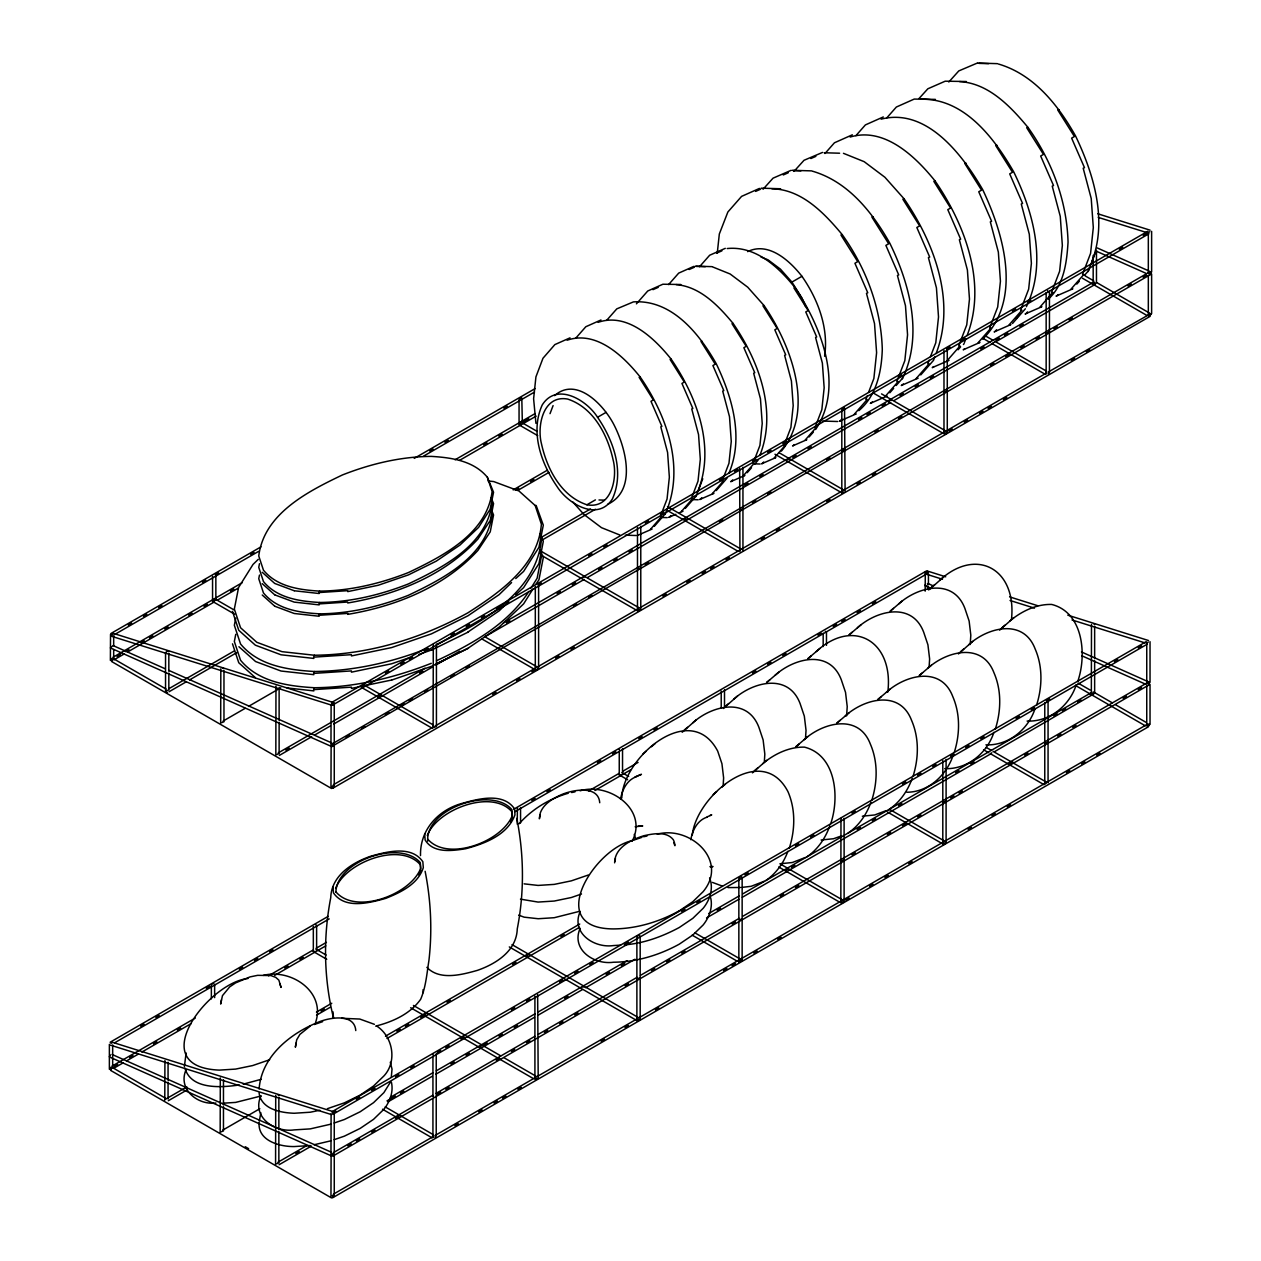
<?xml version="1.0" encoding="UTF-8"?>
<svg xmlns="http://www.w3.org/2000/svg" width="1261" height="1261" viewBox="0 0 1261 1261"><rect width="100%" height="100%" fill="white"/><g stroke="black" fill="none" stroke-linecap="round" stroke-linejoin="round"><path stroke-width="1.5" d="M184.39 1066.491L186.124 1052.935M259.12 1122.353C257.48 1140.858 279.753 1146.722 294.128 1146.564L310.301 1145.54M355.775 1030.568C354.451 1012.551 328.349 1017.674 317.236 1022.608C289.447 1034.099 261.342 1056.907 259.12 1089.031M599.732 802.737C598.392 784.72 572.289 789.843 561.177 794.777C552.917 798.528 543.948 803.62 540.465 812.494C539.472 816.04 538.715 823.228 540.118 815.095M621.799 797.977C622.713 757.766 690.397 699.24 717.698 751.115L721.938 763.725L723.625 777.927L723.152 785.367M764.355 761.581L764.828 754.141L763.126 739.939L758.901 727.329C747.158 696.387 711.535 705.719 692.62 722.947M805.543 737.795L806.031 730.355L804.329 716.153L800.089 703.543C788.346 672.602 752.722 681.933 733.807 699.161M846.62 715.87L847.219 706.57L845.532 692.368L841.292 679.758C829.549 648.816 793.926 658.147 775.011 675.376M887.823 692.084C893.939 641.297 853.256 617.401 816.214 651.59M929.136 666.438L929.625 658.999L927.923 644.797L923.683 632.187C911.939 601.245 876.316 610.576 857.401 627.805M970.213 644.513L970.812 635.213L969.126 621.011L964.886 608.401C953.143 577.459 917.519 586.791 898.604 604.019M1011.527 618.867C1016.602 568.475 975.856 546.975 939.808 580.233M717.288 252.909L719.322 234.01L727.865 212.006L741.578 196.385L759.453 188.425M824.599 356.264C828.824 327.939 817.963 299.314 801.949 276.301C789.764 260.759 768.564 241.324 747.615 251.617M164.923 1060.58L164.781 1100.207M220.312 1077.982L220.171 1132.189L223.465 1130.928L223.465 1106.78M275.718 1095.399L275.576 1164.171L278.854 1162.91L278.854 1131.574M331.107 1113.873L330.965 1154.509L334.26 1153.248L334.26 1113.731M331.107 1155.517L330.965 1196.153L334.26 1194.892L334.26 1155.375L333.14 1154.729M432.933 1055.063L433.075 1053.928M433.075 1095.573L432.933 1096.692L432.933 1056.954M517.404 807.686L517.262 824.174M619.246 749.932L619.387 748.798M840.977 818.436L840.835 902.844L844.113 901.583L844.113 818.31M925.306 572.179L925.164 591.157M925.306 584.678L925.164 585.798L927.103 585.719M1091.49 624.416L1091.348 694.244L1094.643 692.983L1094.643 660.543M110.527 634.299L110.385 660.417L113.679 659.156L113.679 649.541M220.833 668.834L220.675 723.026L223.969 721.765L223.969 670.631M275.97 686.094L275.828 754.866L279.122 753.605L279.122 722.269M331.123 704.426L330.965 745.062L334.26 743.801L334.26 704.284L333.156 703.638M331.123 746.055L330.965 786.706L334.26 785.445L334.26 745.929L333.156 745.283M433.28 644.371L433.138 727.707L436.432 726.446L436.432 644.229M259.325 1120.997L260.822 1112.722M391.682 680.057L431.42 666.36L468.446 648.201M420.512 855.604C419.834 829.927 438.134 809.893 462.204 803.352C478.471 798.78 503.092 792.192 514.52 808.821L514.961 814.795C507.742 835.05 484.76 843.641 465.624 848.748C452.305 850.844 433.264 853.587 425.13 839.968L424.689 833.994M186.124 1069.596C177.533 1088.921 197.142 1105.282 215.93 1103.044M221.463 999.8L220.643 1004.055L222.472 995.638L229.66 986.922L235.571 982.902L250.056 976.897L257.638 975.336L270.926 975.573L275.733 977.37L278.854 980.144L281.077 987.442L279.832 983.753M260.822 1096.061C251.569 1117.167 274.709 1132.709 294.128 1129.903L310.301 1128.879L330.776 1124.181M296.177 1042.926L295.358 1047.182L296.698 1039.805L299.897 1034.398L310.285 1026.028M315.534 1022.639C326.158 991.84 291.023 968.322 263.25 975.383M391.32 1076.815L392.029 1069.155L390.295 1062.235M580.107 911.735C570.855 932.841 593.994 948.382 613.413 945.577L620.68 945.12M580.107 928.38C570.855 949.486 593.994 965.028 613.413 962.238L613.555 962.222C636.6 962.033 659.172 955.207 679.285 944.158L692.841 934.984L703.165 924.959C709.218 917.393 712.969 907.447 710.668 897.769M614.911 861.421L615.447 858.583M235.76 618.079L234.341 625.283L240.552 643.993C258.537 665.776 287.839 669.906 314.383 671.498C353.269 671.041 391.556 662.561 427.652 648.327M235.76 634.33L234.341 641.518L240.552 660.228C258.537 682.012 287.839 686.157 314.383 687.734C354.577 687.403 393.968 677.992 431.262 663.318M259.467 563.714L258.757 567.355L263.47 581.573C277.136 598.124 299.409 601.276 319.585 602.474C350.132 602.222 380.065 595.066 408.406 583.922C442.958 567.418 486.856 545.209 492.105 502.871L490.923 499.324M259.467 575.079L258.757 578.72L263.47 592.938C277.136 609.504 299.409 612.641 319.585 613.839C350.132 613.587 380.065 606.446 408.406 595.287C442.958 578.783 486.856 556.574 492.105 514.252L490.923 510.689M333.014 886.924L333.471 892.898C344.899 909.528 369.52 902.939 385.787 898.352C400.683 892.394 418.053 884.182 423.302 867.71L422.845 861.736C411.417 845.106 386.796 851.695 370.529 856.282C351.866 862.792 331.407 875.733 330.729 897.737C323.084 937.333 323.793 978.646 333.471 1017.816L333.014 1011.842M375.636 1026.123C392.707 1021.82 410.203 1014.002 420.67 999.264C425.919 986.985 426.864 973.382 428.945 960.315C432.35 930.697 430.963 900.512 425.115 871.288M620.538 799.127C622.177 789.812 627.127 779.629 636.773 776.603M690.807 839.7C692.447 830.384 697.396 820.202 707.043 817.175M692.289 835.145C696.04 796.321 761.439 740.727 787.983 791.687C795.659 809.436 795.171 829.643 789.402 847.849L789.354 848.007M830.589 824.063C839.7 797.914 836.374 755.213 804.502 747.142C789.307 746.717 774.427 753.952 762.889 763.52M871.792 800.278C877.561 782.072 878.05 761.865 870.374 744.116C858.631 713.174 822.992 722.506 804.092 739.734M912.996 776.492C918.765 758.287 919.253 738.079 911.561 720.33C899.818 689.389 864.195 698.72 845.28 715.949M954.183 752.707C959.968 734.501 960.441 714.293 952.764 696.545C941.021 665.603 905.398 674.934 886.483 692.163M995.386 728.921L995.339 729.079C1001.139 710.826 1001.675 690.555 993.967 672.759C982.224 641.817 946.585 651.149 927.686 668.377M1036.542 705.293L1036.589 705.135C1042.358 686.93 1042.847 666.722 1035.155 648.974C1023.412 618.032 987.789 627.363 968.874 644.592M1077.745 681.507L1077.777 681.35C1086.872 655.2 1083.546 612.499 1051.69 604.445C1036.495 604.003 1021.615 611.238 1010.077 620.806M550.017 413.671L553.09 405.601M665.004 514.425C685.763 468.966 667.085 415.894 640.257 377.102C623.391 355.996 596.311 330.098 567.119 340.218M698.09 490.765C715.523 446.552 696.718 396.458 671.215 359.227C654.349 338.121 627.269 312.224 598.077 322.343M695.962 496.55L702.771 478.77M729.047 472.907C744.037 437.378 732.121 396.868 716.232 363.72C699.193 333.519 671.766 299.361 633.4 301.899L616.787 308.866L606.683 320.326M755.181 457.822L759.926 445.417L762.227 423.538L760.462 398.854L753.668 373.224L754.756 372.72L743.864 347.689L746.228 346.318L732.01 323.699L733.13 323.478C758.633 360.709 777.438 410.802 760.005 455.032M867.205 395.907L865.866 399.39L867.127 399.564L854.312 414.223L856.14 413.923L839.369 421.253A6.4 4.965 89.7 0 0 840.945 420.181L841.765 419.125M868.545 392.423L873.873 378.505L876.6 352.702L874.519 323.604L866.48 293.372L867.773 292.773L854.926 263.265L857.716 261.642L840.945 234.972L842.285 234.704C866.102 268.199 881.155 308.125 882.29 349.407C881.549 371.743 876.631 395.497 858.851 410.66M902.419 378.773C923.288 335.268 909.969 284.419 889.809 243.215C872.344 212.211 848.022 181.552 812.494 171.197M929.121 360.157L927.797 363.641L929.042 363.814L916.243 378.473L918.055 378.19L901.284 385.503A6.4 4.965 89.7 0 0 902.86 384.447L903.302 383.943M930.46 356.69L935.788 342.756L938.515 316.952L936.434 287.855L928.411 257.622L929.688 257.039L916.842 227.516L919.632 225.892L902.86 199.222L904.2 198.954C934.133 242.679 956.232 301.379 936.151 353.395M934.827 356.879L933.487 360.362L920.766 374.911M964.444 342.488L965.784 339.004M967.108 335.521C987.19 283.504 965.091 224.805 935.158 181.08C915.36 156.396 884.402 126.699 850.135 137.039M1026.359 306.738C1047.182 263.423 1033.642 212.746 1013.639 171.717C994.094 137.906 964.066 98.074 920.893 99.241M1089.614 267.505L1088.275 270.989L1084.46 275.355M1091.616 262.288C1107.867 220.896 1093.902 174.349 1075.554 135.967C1058.089 104.978 1033.768 74.304 998.255 63.964M1088.164 271.541L1096.187 250.561M335.599 888.453C345.467 862.414 400.226 841.355 420.291 864.715L420.717 870.342L418.857 875.039M427.258 835.523C437.126 809.499 491.9 788.44 511.95 811.785L512.376 817.427L510.532 822.109M787.873 851.301C783.664 862.981 776.098 873.463 765.837 880.556M829.817 825.86C825.435 838.108 817.869 849.362 807.024 856.771M871.02 802.075C866.638 814.322 859.072 825.577 848.227 832.985M912.207 778.289C907.825 790.537 900.275 801.791 889.431 809.199M953.411 754.504C946.964 774.743 928.853 792.16 906.848 792.239M993.873 732.373C987.142 753.306 967.124 769.573 944.725 768.643M1035.06 708.587C1028.345 729.52 1008.327 745.787 985.929 744.857M1076.263 684.802C1069.533 705.734 1049.515 722.001 1027.116 721.071M110.337 1054.953L109.376 1056.781L110.511 1057.427L331.895 1156.116L333.55 1154.666M319.585 591.11L318.97 592.56L347.705 590.668L347.752 591.614L378.332 585.23L408.532 574.858L436.259 561.145L459.966 545.067L478.597 527.382L490.119 509.318L493.555 492.247L487.376 477.288C473.71 460.738 451.438 457.585 431.278 456.387C400.714 456.64 370.781 463.796 342.456 474.94C307.905 491.443 264.006 513.653 258.757 555.991L263.47 570.208C277.136 586.759 299.409 589.912 319.585 591.11C350.132 590.857 380.065 583.701 408.406 572.557C442.958 556.054 486.856 533.844 492.105 491.506L487.376 477.288M319.585 602.474L318.97 603.924L347.705 602.033L347.752 602.979C395.922 594.924 444.282 575.583 477.903 539.046L490.245 520.446L493.555 503.612L491.096 497.606M319.585 613.839L318.97 615.289L347.705 613.413L347.752 614.359C395.922 606.289 444.282 586.948 477.903 550.426L490.245 531.827L493.555 514.977L491.096 508.971M488.023 480.945L493.729 481.576L518.917 490.955L535.168 505.503L541.379 524.198C538.1 565.842 500.113 592.197 467.894 612.83C420.922 638.665 368.212 654.711 314.383 655.247L313.579 657.154L351.393 654.68L351.456 655.925L391.682 647.571L431.42 633.873L467.894 615.825L499.088 594.672L511.588 582.566M314.383 671.498L313.579 673.406L351.393 670.915L351.456 672.16L391.682 663.759L407.918 658.195M314.383 687.734L313.579 689.641L351.393 687.15L351.456 688.411L359.117 686.804M333.629 1196.752L331.548 1197.95L110.621 1070.4L110.621 1068.934L112.308 1067.5L165.349 1098.11M526.089 956.626L528.816 954.309M433.217 1136.098L432.176 1137.895L382.509 1109.223M741.878 959.968L739.151 962.285M1149.764 724.476L1147.037 726.793M213.598 599.637L212.557 601.418L234.656 614.186M333.645 787.29L331.548 788.503L111.614 661.521L111.614 660.055L113.317 658.62L166.121 689.089M888.847 402.007L889.888 400.21L891.574 400.415M1046.441 372.625L1045.401 374.407L991.95 343.559L994.693 341.983M1151.356 314.115L1148.613 316.432M964.129 343.559L963.451 344.521M390.248 1082.427L383.896 1092.625L373.555 1102.666L360.173 1111.761L344.332 1119.532L334.165 1123.015M632.124 841.26C648.658 809.751 609.284 782.025 580.044 790.805M528.895 591.425C507.6 624.479 471.299 644.497 436.495 660.748M530.944 588.146L537.123 578.279L541.379 556.684L540.244 553.28M532.946 588.997L523.614 603.877L499.088 627.143L467.894 648.312L436.495 663.743M536.051 584.032L538.936 579.808L543.302 557.646L540.134 549.954M670.773 515.607L670.095 516.506A5.438 4.209 89.7 0 1 668.74 517.42L675.864 514.315M701.731 497.732L701.053 498.631A5.438 4.209 89.7 0 1 699.697 499.545L713.931 493.335L712.386 493.587L723.247 481.15L722.19 481.008L728.968 463.291L731.27 441.413L729.504 416.729L722.711 391.099L723.798 390.595L712.906 365.564L715.255 364.193L701.053 341.573L702.172 341.353M732.688 479.858L732.01 480.772M763.646 461.999L762.968 462.897A5.438 4.209 89.7 0 1 761.612 463.796L775.846 457.585L774.301 457.838L785.162 445.401L784.106 445.259L790.883 427.542L793.201 405.664L791.419 380.995L784.626 355.35L785.713 354.845L774.821 329.815L777.186 328.443L762.968 305.824L764.087 305.603C790.694 344.411 815.788 410.077 781.379 451.107M996.553 329.767L995.749 330.823A6.4 4.965 89.7 0 1 994.157 331.895L1010.928 324.566L1009.115 324.849L1021.914 310.19L1020.669 310.033L1028.661 289.132L1031.388 263.328L1029.307 234.231L1021.284 203.998L1022.561 203.415L1009.714 173.892L1012.504 172.268L995.749 145.598L997.073 145.33M1027.51 311.893L1026.706 312.949A6.4 4.965 89.7 0 1 1025.114 314.021L1041.885 306.691L1040.073 306.99L1052.872 292.331L1051.627 292.158L1059.618 271.257L1062.345 245.454L1060.265 216.356L1052.241 186.124L1053.518 185.54L1040.672 156.017L1043.462 154.394L1026.706 127.724L1028.03 127.471C1051.847 160.951 1066.901 200.877 1068.051 242.175C1066.743 262.241 1064.158 284.734 1048.411 299.062M1093.807 693.913L994.377 751.761M794.288 444.597L793.926 445.023A5.438 4.209 89.7 0 1 792.57 445.921L806.804 439.711L805.259 439.963L816.119 427.526L815.063 427.384L821.841 409.667L824.158 387.789L822.377 363.121L815.583 337.475L816.671 336.971L805.779 311.94L808.143 310.569L793.926 287.949L795.045 287.729C821.463 326.835 844.571 386.307 815.583 429.528M872.344 401.818L871.903 402.306A6.4 4.965 89.7 0 1 870.326 403.378L887.098 396.064L885.269 396.348L898.084 381.689L896.839 381.516L904.831 360.63L907.557 334.827L905.477 305.729L897.438 275.497L898.73 274.914L885.884 245.391L888.674 243.767L871.903 217.097L873.242 216.829M1058.089 294.57L1057.664 295.074A6.4 4.965 89.7 0 1 1056.072 296.146L1072.843 288.816L1071.03 289.116L1083.83 274.457L1082.584 274.283L1090.576 253.382L1093.303 227.579L1091.222 198.497L1083.199 168.249L1084.476 167.666L1071.629 138.143L1074.419 136.519L1057.664 109.849L1058.988 109.597M575.725 338.2L585.829 326.725L600.977 319.979M554.604 395.607C576.876 375.873 604.665 405.884 614.438 425.714C625.929 448.664 636.9 490.45 607.739 504.305M636.427 303.838L647.744 290.992L662.892 284.229L680.845 284.513M668.598 284.576L678.702 273.117L693.849 266.37M763.063 189.245L773.056 178.164L790.994 170.377M699.556 266.701L709.659 255.242L725.296 248.338M794.02 171.37L804.014 160.289L822.535 152.423M824.978 153.511L834.451 142.777L852.326 134.817M855.935 135.636L865.409 124.902L883.283 116.942M886.893 117.762L896.366 107.027L914.241 99.067L935.41 99.398M919.127 98.405L927.844 88.79L945.198 81.193L966.367 81.524M948.808 82.012L958.801 70.915L977.322 63.05M654.317 526.31L665.099 513.968M685.275 508.435L696.056 496.093M716.232 490.561L727.014 478.218M747.19 472.686L751.509 467.752M754.74 464.048L757.971 460.344M809.105 436.936L813.424 432.003M889.809 392.786L893.623 388.42M896.177 385.503L902.529 378.221M958.092 349.77L960.63 346.854M982.682 339.177C1022.766 299.535 1003.772 234.105 982.682 189.591C962.584 154.993 926.756 107.343 881.092 119.164M1016.193 318.387L1020.007 314.021M1012.504 323.494L1025.366 308.772M1076.831 284.088L1079.369 281.187M682.169 732.278L696.324 719.779M723.373 708.493L737.527 695.993M752.439 772.851L766.609 760.351M929.357 589.581L943.512 577.081M958.439 653.939L972.594 641.439M999.626 630.153L1013.781 617.654M519.138 823.748C532.174 809.105 549.433 798.623 568.254 793.248M258.269 559.348L253.02 564.439L238.597 587.453L234.341 609.047L240.552 627.742L256.803 642.29L281.991 651.669L314.383 655.247M515.765 578.531L523.614 571.406L538.936 547.321L543.302 525.159L536.161 505.503L535.168 505.503M508.813 601.497L499.088 610.907L467.894 632.06M515.765 594.766L523.614 587.642L538.936 563.572L543.302 541.41L540.134 533.718M1149.386 274.819L1151.041 273.369L1150.93 271.84M333.566 745.219L331.911 746.67L110.385 647.918L113.064 645.569L165.033 668.708M434.887 1137.201L436.227 1136.019L436.227 1053.802M640.178 977.701L636.884 978.946M536.855 1079.384L538.195 1078.218L537.643 994.598M742.146 918.828L738.851 920.073L738.851 878.444L741.027 876.537M844.113 859.955L840.835 861.2M946.097 801.082L942.802 802.327M1048.064 742.209L1044.77 743.454M640.777 567.907L637.483 569.168M537.249 669.701L538.605 668.535L538.605 585.246M742.95 508.908L739.655 510.169M947.279 390.942L943.985 392.203M1049.451 331.958L1046.157 333.219M1048.096 373.713L1049.451 372.531L1049.451 291.37M1148.251 684.77L1149.338 682.201L1081.465 651.953M778.731 672.223L766.53 682.611L769.904 679.742M819.918 648.438L807.734 658.825L811.107 655.956M861.121 624.652L848.937 635.04L852.294 632.171M902.309 600.866L890.124 611.254L893.497 608.385M807.797 736.566L795.612 746.969L798.985 744.1M849 712.796L836.815 723.183L840.173 720.315M890.203 689.01L878.003 699.398L881.376 696.529M931.39 665.225L919.206 675.612L922.563 672.744M642.937 753.968L646.31 751.099M651.417 746.733L655.137 743.564M684.14 730.182L687.513 727.313M725.343 706.396L728.7 703.528M931.327 587.468L934.685 584.6M713.222 794.54L716.579 791.672M721.702 787.305L725.406 784.137M754.409 770.755L757.782 767.886M960.409 651.827L963.767 648.958M1001.597 628.041L1004.97 625.172M521.045 422.136L519.359 425.036L537.738 435.644M684.786 519.075L686.488 517.64M536.351 670.379L538.053 668.945M640.21 609.961L638.523 611.38L542.23 555.802M945.041 434.43L946.727 432.996M639.611 1019.755L637.924 1021.174L509.302 946.932M841.875 903.428L843.562 902.009M945.529 843.136L943.843 844.555L887.397 811.989M679.443 910.757L692.841 901.678L703.165 891.637C729.016 860.396 689.909 825.356 657.233 834.183M260.98 546.864L111.141 633.369L111.898 635.607M414.238 458.373L535.137 388.577M128.291 625.093L131.664 623.139M143.455 616.33L146.828 614.391M158.634 607.581L161.991 605.627M202.438 582.283L205.811 580.328M215.3 574.858L218.673 572.92M250.687 554.43L254.06 552.476M429.749 451.044L433.122 449.105M444.912 442.296L448.285 440.341M503.896 408.233L507.269 406.294M113.9 634.929L258.631 551.356M423.806 455.993L534.491 392.092M112.844 657.375L242.254 582.661M455.111 459.776L535.137 413.561M117.021 656.587L120.425 654.617M125.548 651.653L128.969 649.683M140.901 642.795L144.321 640.824M149.428 637.861L152.849 635.891M164.781 629.003L168.202 627.032M188.677 615.21L192.082 613.24M204.03 606.352L207.434 604.382M230.464 591.094L233.837 589.139M483.672 444.897L487.045 442.942M498.836 436.133L502.209 434.194M528.816 418.841L522.086 422.719L537.139 431.404M113.9 659.913L124.114 654.018M127.519 652.047L214.37 601.907M217.775 599.937L238.203 588.146M459.571 460.344L536.193 416.098M760.998 257.008L768.059 259.845L780.417 269.129L791.924 282.086L801.949 276.301M597.556 417.281C613.476 440.341 624.715 471.898 612.389 498.93C597.872 521.928 567.986 503.88 557.078 486.573C541.158 463.512 529.919 431.956 542.246 404.923C556.763 381.91 586.649 399.973 597.556 417.281L606.052 412.363M168.832 688.727L234.373 650.881M513.18 489.914L547.242 470.258M515.339 490.293L518.728 488.338M530.55 481.513L533.939 479.558M169.037 691.753L186.076 681.917M189.481 679.947L237.194 652.394M518.334 490.088L548.992 472.386M586.917 504.778C611.396 509.349 617.874 478.029 613.114 459.918C607.613 434.887 593.521 407.65 567.718 399.075C543.239 394.504 536.76 425.824 541.505 443.935C547.022 468.966 561.113 496.204 586.917 504.778L595.413 499.876M223.118 721.056L245.154 708.335M248.543 706.381L280.746 687.781M541.079 537.485L590.463 508.971M542.608 539.74L595.397 509.271M1147.857 231.236L331.722 702.424L331.722 703.906L332.778 704.962L1148.913 233.774M361.481 686.867L364.902 684.896M385.377 673.075L388.782 671.104M400.73 664.2L404.135 662.23M409.258 659.282L412.662 657.312M424.61 650.424L428.015 648.453M451.044 635.15L454.417 633.211M466.207 626.402L469.581 624.447M481.387 617.638L484.744 615.699M496.55 608.89L499.923 606.935M538.053 584.931L541.41 582.976M588.603 555.738L591.976 553.784M603.767 546.975L607.14 545.036M645.269 523.016L648.643 521.077M660.433 514.267L663.806 512.313M719.432 480.205L722.789 478.266M734.596 471.456L737.969 469.502M752.502 461.116L755.875 459.162M767.665 452.352L771.038 450.413M782.829 443.604L786.202 441.649M898.478 376.834L901.851 374.88M946.727 348.982L950.085 347.027M961.875 340.234L965.232 338.295M1012.347 311.089L1015.704 309.15M1027.479 302.356L1030.852 300.417M1119.327 249.331L1122.731 247.361M1143.207 235.539L1146.627 233.569M1149.843 231.709L1148.33 232.576L1148.33 273.164L1151.624 271.903L1151.624 231.33M278.271 752.896L424.973 668.204M503.438 622.902L1093.933 281.975L1095.636 283.693M285.869 750.122L289.273 748.151M379.514 696.072L378.001 696.939L380.727 694.622M419.487 672.98L422.861 671.025M506.496 622.745L509.87 620.806M557.047 593.553L560.42 591.614M572.226 584.805L575.599 582.85M598.597 569.578L601.97 567.623M613.808 560.798L617.181 558.844M629.018 552.019L632.391 550.064M744.668 485.249L748.025 483.31M759.784 476.516L763.141 474.577M792.775 457.459L796.148 455.52M807.954 448.711L811.312 446.757M858.505 419.519L861.878 417.564M866.938 414.648L870.311 412.71M882.101 405.9L885.474 403.946M899.991 395.56L903.365 393.621M915.139 386.828L918.497 384.873M930.271 378.079L933.644 376.141M980.743 348.934L984.116 346.996M995.938 340.171L999.342 338.2M1004.465 335.253L1007.886 333.282M1019.818 326.378L1023.238 324.408M279.327 755.418L311.688 736.739M315.092 734.785L330.414 725.926M333.818 723.972L432.586 666.943M435.991 664.973L459.839 651.212M485.375 636.474L584.142 579.445M587.547 577.475L890.644 402.48M894.049 400.525L992.817 343.496M996.222 341.526L1094.989 284.513M332.195 743.895L1149.543 271.998L1150.599 273.054L1150.599 274.52L332.195 746.26M346.129 737.37L349.549 735.399M361.481 728.495L364.902 726.541M385.377 714.719L388.782 712.749M400.73 705.845L404.135 703.874M409.258 700.927L412.662 698.957M424.61 692.053L428.015 690.082M451.044 676.794L454.417 674.856M466.207 668.046L469.581 666.092M573.44 606.131L576.813 604.192M588.603 597.383L591.976 595.428M645.269 564.66L648.643 562.721M719.432 521.849L722.789 519.91M752.502 502.761L755.875 500.806M767.665 493.997L771.038 492.058M826.649 459.95L830.022 457.995M843.325 450.319L841.812 451.186L843.767 451.107L844.555 449.61M874.898 432.097L878.255 430.143M898.478 418.463L901.851 416.524M990.547 365.327L993.92 363.373M1005.711 356.564L1009.084 354.625M1020.874 347.8L1024.247 345.861M1036.053 339.051L1039.411 337.097M1053.944 328.711L1057.301 326.772M1069.092 319.979L1072.449 318.04M1127.965 285.979L1131.338 284.04M1143.112 277.231L1146.47 275.292M333.408 784.736L433.421 726.998M435.108 726.021L1046.425 373.083M1048.127 372.09L1150.127 313.973L1150.127 316.353L332.778 788.251L331.722 787.179M333.645 785.824L332.778 787.794M492.657 694.417L496.077 692.447M516.537 680.625L519.958 678.654M531.89 671.766L535.31 669.796L535.31 586.507M555.597 658.084L559.001 656.114M570.949 649.21L574.354 647.24M662.876 596.138L666.297 594.167M686.756 582.346L690.177 580.375M702.109 573.487L705.529 571.517M710.652 568.553L714.057 566.583M726.005 559.695L729.41 557.725M739.939 551.64L739.655 468.525M761.155 539.393L764.529 537.454M776.287 530.66L779.645 528.722M826.696 501.563L830.053 499.624M774.979 454.244L841.812 492.83L843.325 491.948M856.976 484.066L860.396 482.112M872.328 475.208L875.749 473.238M948.902 430.994L952.307 429.039M964.239 422.151L967.644 420.181M979.561 413.309L982.965 411.338M988.072 408.391L991.477 406.42M1003.393 399.548L1006.798 397.578M1071.219 360.378L1074.593 358.439M1086.367 351.646L1089.725 349.691M110.117 1042.248L328.112 916.384M513.747 809.215L925.905 571.265L927.623 572.983M110.889 1043.43L112.119 1042.721M140.712 1026.202L144.069 1024.263M155.844 1017.469L159.201 1015.531M206.3 988.34L209.673 986.401M239.322 969.283L242.679 967.329M254.454 960.535L257.811 958.596M269.586 951.803L272.959 949.848M531.779 800.42L535.137 798.481M546.911 791.687L550.285 789.749M597.383 762.558L600.74 760.619M612.515 753.81L615.872 751.871M638.791 738.647L642.164 736.692M653.939 729.898L657.296 727.96M752.486 672.996L755.859 671.057M767.602 664.279L770.96 662.34M782.718 655.547L786.076 653.608M817.979 635.181L821.337 633.243M833.206 626.402L836.61 624.431M841.717 621.484L845.138 619.514M857.054 612.625L860.459 610.671M872.376 603.783L875.78 601.812M114.593 1042.815L329.184 918.922M514.819 811.753L926.961 573.802M111.819 1066.254L195.282 1018.068M268.514 975.793L312.791 950.227M316.196 948.256L326.41 942.361M588.682 790.931L619.34 773.229M622.745 771.259L638.082 762.416M114.294 1066.443L117.699 1064.473M129.615 1057.601L133.02 1055.63M153.464 1043.824L156.868 1041.87M177.297 1030.064L180.701 1028.109M284.734 968.038L288.091 966.099M299.866 959.306L303.239 957.367M114.593 1067.799L123.105 1062.881M126.51 1060.911L138.426 1054.038M141.831 1052.068L191.231 1023.554M274.677 975.368L325.779 945.876M594.861 790.521L630.626 769.872M165.522 1099.214L186.849 1086.903M316.432 1012.079L331.769 1003.236M321.051 1011.038L324.455 1009.084M168.28 1100.758L187.022 1089.945M316.543 1015.168L330.177 1007.303M222.614 1130.219L259.829 1108.734M385.456 1036.195L579.745 924.029M396.868 1031.23L400.273 1029.26M405.38 1026.312L408.8 1024.342M420.717 1017.469L426.849 1013.182M447.04 1002.274L450.398 1000.32M512.628 964.397L516.001 962.458M560.877 936.545L564.25 934.59M386.985 1038.465L579.493 927.324M331.706 1111.887L1146.265 641.597M332.478 1113.053L335.883 1111.099M356.311 1099.293L359.716 1097.322M371.632 1090.45L375.037 1088.479M395.481 1076.689L398.886 1074.719M410.802 1067.831L414.207 1065.876M437.346 1052.509L440.72 1050.571M445.764 1047.655L449.121 1045.716M460.895 1038.906L464.269 1036.968M511.367 1009.777L514.724 1007.838M526.499 1001.045L529.872 999.09M559.506 981.988L562.879 980.033M574.653 973.24L578.011 971.301M589.785 964.507L593.143 962.553M625.109 944.111L628.467 942.172M681.665 911.451L685.038 909.512M696.813 902.718L700.17 900.78M744.952 874.913L748.325 872.975M795.407 845.784L798.78 843.845M810.555 837.036L813.912 835.097M851.979 813.124L855.336 811.186M902.435 783.995L905.792 782.056M917.567 775.263L920.94 773.308M932.714 766.515L936.072 764.576M950.573 756.206L953.931 754.267M965.69 747.474L969.047 745.535M980.79 738.757L984.147 736.818M1016.067 718.392L1019.424 716.453M1031.167 709.675L1034.524 707.736M1046.283 700.943L1049.688 698.972M1114.393 661.615L1117.798 659.661M1138.226 647.855L1141.631 645.9M1148.251 642.07L1146.753 642.937L1146.753 683.525L1150.032 682.264L1150.032 641.691M332.762 1114.409L1147.321 644.135M278.019 1162.201L306.959 1145.492M390.374 1097.322L432.933 1072.748M436.338 1070.794L535.09 1013.781M538.494 1011.811L627.016 960.709M708.729 913.516L739.372 895.83M742.776 893.86L1092.089 692.194M295.815 1153.547L299.22 1151.577M387.001 1100.9L395.418 1096.045M400.462 1093.129L403.819 1091.191M450.918 1063.985L454.291 1062.046M466.066 1055.252L469.423 1053.313M483.925 1044.928L487.298 1042.989M499.072 1036.195L502.43 1034.256M514.204 1027.447L517.577 1025.508M564.66 998.318L568.033 996.379M606.147 974.375L609.52 972.42M621.326 965.611L624.699 963.656M717.194 910.269L720.598 908.298M791.53 867.347L794.887 865.409M857.133 829.47L860.491 827.531M872.265 820.738L875.623 818.783M898.526 805.558L901.899 803.62M955.617 772.599L958.99 770.66M970.734 763.882L974.091 761.943M1053.897 715.87L1057.301 713.899M1062.408 710.952L1065.813 708.997M1077.729 702.109L1081.134 700.139M991.84 752.785L990.326 753.668L1043.998 784.657L1046.74 782.34L993.053 751.351M279.075 1164.738L311.435 1146.044M388.073 1101.799L432.35 1076.232M435.754 1074.277L534.538 1017.249M537.943 1015.278L582.219 989.712M585.64 987.741L635.024 959.227M706.554 917.929L738.914 899.251M742.319 897.28L990.973 753.731M333.881 1152.365L432.665 1095.336M436.07 1093.366L534.853 1036.337M538.258 1034.367L637.041 977.338M640.446 975.368L739.214 918.339M742.634 916.369L1147.967 682.359M347.8 1145.855L351.204 1143.885M356.311 1140.937L359.716 1138.967M371.632 1132.094L375.037 1130.124M395.481 1118.318L398.886 1116.363M437.346 1094.154L440.72 1092.199M445.764 1089.299L449.121 1087.345M496.219 1060.154L499.592 1058.215M511.367 1051.422L514.724 1049.483M526.499 1042.674L529.872 1040.735M544.374 1032.365L547.731 1030.426M559.506 1023.617L562.879 1021.678M574.653 1014.884L578.011 1012.946M625.109 985.755L628.467 983.801M651.385 970.576L654.758 968.637M666.533 961.844L669.89 959.889M681.665 953.095L685.038 951.157M732.121 923.966L735.494 922.027M780.275 896.161L783.633 894.222M795.407 887.429L798.78 885.49M851.979 854.769L855.336 852.83M887.287 834.372L890.66 832.433M902.435 825.64L905.792 823.701M917.567 816.892L920.94 814.953M950.573 797.835L953.947 795.896M958.99 792.98L962.348 791.041M1009.446 763.851L1012.819 761.912M1024.594 755.118L1027.951 753.164M1057.585 736.061L1060.942 734.123M1072.701 727.345L1076.059 725.406M1123.062 698.247L1126.42 696.308M1138.179 689.531L1141.536 687.592M333.393 1194.183L433.217 1136.555M434.903 1135.578L1147.494 724.177M333.629 1195.27L332.762 1197.241M454.874 1125.663L458.295 1123.709M478.723 1111.903L482.128 1109.948M494.044 1103.06L497.449 1101.089M502.556 1098.142L505.96 1096.172M517.877 1089.299L521.282 1087.329M536.429 1078.596L534.916 1079.463L534.916 996.19M601.119 1041.239L604.523 1039.269M624.967 1027.479L628.372 1025.508M655.421 1009.888L658.825 1007.917M723.53 970.56L726.935 968.606M732.042 965.658L735.447 963.688M753.826 953.08L757.23 951.109M777.706 939.287L781.111 937.317M845.737 900.007L849.157 898.037M869.586 886.247L872.99 884.276M884.907 877.404L888.311 875.433M908.74 863.627L912.144 861.673M968.101 829.36L971.506 827.405M991.903 815.631L995.292 813.66M1007.192 806.788L1010.597 804.833M1066.428 772.599L1069.785 770.66M1081.544 763.867L1084.901 761.928M1096.66 755.15L1100.018 753.211M332.762 1197.698L1148.55 726.714L1148.55 724.334M436.495 644.513C480.047 623.438 535.389 593.947 541.379 540.449L540.244 537.044M431.546 650.093L468.446 631.966M631.903 840.756C594.593 848.716 543.649 928.679 613.413 928.916L613.555 928.916C636.6 928.726 659.172 921.901 679.285 910.836M810.886 158.539L815.867 156.364M783.254 174.964L788.22 172.789M755.607 191.388L760.572 189.213M716.626 253.146L721.907 250.844M689.184 269.491L694.464 267.19M652.962 289.652L658.226 287.35M570.019 337.853L554.856 344.6L542.971 358.266L535.925 376.897L533.608 398.775L535.925 423.333M679.411 512.754L682.973 511.209L681.429 511.462L692.289 499.025L691.233 498.883L698.011 481.166L700.312 459.288L698.547 434.604L691.753 408.974L692.825 408.469L681.949 383.439L684.297 382.067L670.095 359.448L671.215 359.227M635.055 776.934L641.439 774.317L636.837 776.319M707.106 816.892L711.724 814.89L709.927 815.504M886.042 810.665L874.708 814.953L862.335 816.214M841.465 835.917L833.505 838.738L821.132 839.999M805.338 857.496L792.302 862.524L779.928 863.785L841.875 899.566M764.134 881.281L751.115 886.31L742.051 887.381M521.25 397.578L519.059 399.485L519.059 424.468L521.014 424.374M844.003 407.65L841.812 409.541L841.812 492.83M211.485 984.305L213.519 983.517M637.026 936.182L639.059 935.41M418.762 654.475L431.262 650.077M633.574 840.173L641.928 837.32M247.944 978.52C208.585 982.351 142.966 1067.153 219.414 1070.116L235.602 1069.092L252.673 1065.561L269.633 1059.744M588.272 875.039L571.328 880.856L554.241 884.387L538.069 885.427L524.103 883.851M581.494 894.017L571.328 897.517L554.241 901.048L538.069 902.072L520.478 899.156M579.808 911.262L554.241 917.709L538.211 918.733L524.103 917.157L518.665 915.123M314.288 1024.515L322.643 1021.646M261.153 1079.306L243.184 1084.176M261.153 1095.967L235.602 1102.413L223.134 1103.202M327.387 1108.687L344.332 1102.871L360.173 1095.1L373.555 1086.005L383.896 1075.98C397.388 1061.573 392.943 1036.7 376.913 1026.17M330.776 1140.842L314.099 1144.752M334.165 1139.676L344.332 1136.177L360.173 1128.406L373.555 1119.327L383.896 1109.286C389.933 1101.72 393.684 1091.79 391.383 1082.096M787.715 459.193L789.418 458.673M686.488 520.021L684.786 519.816M583.386 577.175L585.072 576.655M888.453 810.192L890.14 809.672L943.858 840.693M788.172 868.545L785.43 870.862L786.47 871.446M582.535 986.827L584.221 987.032M482.254 1045.164L479.511 1047.481L480.551 1048.064M362.947 686L391.682 680.01M571.627 792.538L575 791.845M643.599 836.737L646.972 836.043M239.401 1084.964C221.731 1087.518 191.152 1090.119 184.941 1068.114M319.79 1110.263L310.301 1112.218L294.128 1113.258C280.825 1112.769 261.2 1109.254 259.104 1092.956M710.637 867.048L713.032 866.512L709.927 866.67M624.242 944.883C643.614 943.48 662.261 936.624 679.285 927.497L692.841 918.323L703.165 908.298C709.927 899.991 713.821 888.217 709.58 877.892M341.636 1018.273L359.795 1019.046L374.375 1024.31M638.098 826.176L642.747 825.939L635.166 826.759M740.396 887.476L728.023 887.602M1095.131 283.946L1093.177 284.024L1093.177 255.4M619.246 751.855L619.246 774.916L621.184 774.837M313.327 926.551L313.327 951.535L315.266 951.456M977.89 63.066L997.325 63.649M978.946 63.381L988.592 63.665M959.574 81.602C988.498 83.116 1010.581 106.491 1028.03 127.471M824.158 152.754L839.59 153.212M792.144 170.298L811.58 170.881M793.201 170.613L800.924 170.85M761.187 188.173L780.622 188.756M771.89 188.787C801.649 189.213 824.489 213.314 842.285 234.704M727.171 248.543C755.623 245.674 778.62 267.048 795.045 287.729M695.315 266.15L711.803 266.638M696.214 266.418L705.309 266.686M676.18 284.623C700.218 286.578 718.534 305.887 733.13 323.478M822.077 421.048L837.635 421.505M754.661 463.843L760.147 464.016M692.746 499.592L698.231 499.766M598.991 499.971L604.35 500.144M661.789 517.467L667.274 517.64M625.33 535.184L636.316 535.515M294.428 590.779L319.206 593.521M319.206 604.886L294.223 602.112L274.914 594.924M319.206 616.251L294.223 613.492L274.914 606.289M313.894 658.431L281.014 654.79L255.368 645.191L238.77 630.279L232.481 611.349M313.894 674.667L281.014 671.025L255.605 661.552L238.928 646.72M287.035 687.939L313.894 690.902M966.115 163.205L964.791 163.473L981.547 190.143L978.757 191.767L991.603 221.29L990.326 221.873L998.349 252.105L1000.43 281.203L997.703 307.006L989.712 327.907L990.957 328.065L978.158 342.724L979.97 342.44L963.199 349.77A6.4 4.965 89.7 0 0 964.791 348.698M935.158 181.08L933.834 181.348L950.589 208.018L947.799 209.641L960.646 239.164L959.369 239.748L967.392 269.98L969.473 299.078L966.746 324.881L958.754 345.766L959.999 345.94L947.2 360.599L949.013 360.315L932.242 367.629A6.4 4.965 89.7 0 0 933.834 366.573M640.257 377.102L639.138 377.323L653.34 399.942L650.991 401.313L661.867 426.344L660.796 426.849L667.589 452.478L669.355 477.162L667.053 499.041L660.275 516.758L661.331 516.9L650.471 529.336L652.016 529.084L637.782 535.294A5.438 4.209 89.7 0 0 638.271 535.058M753.148 463.134L754.204 463.276L743.344 475.712L744.888 475.46L730.655 481.67A5.438 4.209 89.7 0 0 731.585 481.135M619.845 535.011L601.481 527.665L583.922 514.456L572.589 501.72M1097.795 213.787L1150.127 230.18M1098.252 217.396L1146.848 232.607M945.734 576.797L926.961 570.902L925.338 572.352L925.558 573.928L942.456 579.24M1009.588 596.863L1037.756 605.721M1067.799 615.163L1148.55 640.541M1010.061 600.488L1034.477 608.149M1072.023 619.955L1145.272 642.968M112.008 1042.153L332.605 1111.477M110.605 1045.18L331.202 1114.503M722.458 886.12L712.418 882.416M294.223 590.747L274.725 583.449L262.241 572.289M843.451 153.322L864.179 161.676L884.891 177.249L904.2 198.954M712.591 266.906L730.151 274L747.726 287.193L764.087 305.603M1097.149 247.897L1149.134 271.052M1095.604 250.876L1145.792 273.227M168.611 670.3L331.659 742.887M927.844 583.465L933.203 585.845M926.299 586.428L929.861 588.02M1081.702 655.72L1146.013 684.392M112.056 1054.448L331.659 1152.349M786.675 460.99L787.715 461.573M1150.505 273.385L1151.624 274.031L1151.624 313.548L1148.33 314.809L1148.33 275.292M1085.185 275.907L1093.665 280.809M1097.054 282.763L1149.654 313.138M1082.474 278.24L1146.927 315.455M986.307 336.403L992.99 340.265M994.693 341.242L1046.457 371.128M983.564 338.72L990.248 342.566M881.549 393.905L945.056 430.568M873.81 393.322L942.314 432.87M844.555 407.965L845.106 491.569M1093.523 623.628L1094.643 624.274M779.377 452.888L842.884 489.552M1148.913 683.746L1150.032 684.392L1150.032 723.909L1146.753 725.17L1146.753 685.653M927.339 571.406L928.443 572.053M927.339 583.906L928.443 584.552L928.443 573.834M1078.171 683.147L1090.103 690.035M1093.523 692.005L1112.265 702.834M1115.67 704.804L1146.359 722.521M1075.475 685.48L1145.335 725.816M521.802 397.893L522.353 423.207M667.479 506.654L685.858 517.262M687.529 518.224L741.011 549.102M668.078 510.894L738.268 551.42M825.356 631.351L826.475 631.997L826.475 645.333M986.307 747.458L991.335 750.358M983.58 749.775L988.608 752.675M539.96 550.6L638.539 607.518M484.571 636.6L536.382 666.502M481.828 638.917L533.639 668.819M621.972 772.599L628.687 776.477M619.246 774.916L627.631 779.755M778.715 866.985L839.148 901.883M215.3 599.101L233.994 609.898M365.485 685.826L433.421 725.043M361.056 687.166L432.381 728.338M694.874 932.841L740.191 959.006M692.147 935.158L737.464 961.323M222.866 668.046L223.969 668.693M168.832 651.433L167.713 650.786L165.538 652.694L165.538 691.186L168.832 689.925L168.832 673.075M512.029 944.631L637.94 1017.312M315.502 924.644L316.621 925.29L316.621 950.274M316.054 949.218L326.126 955.034M413.419 1005.443L500.712 1055.835M504.069 1057.774L535.972 1076.185M313.327 951.535L326.757 959.29M410.692 1007.744L533.23 1078.502M385.236 1106.906L433.248 1134.632M277.751 1094.627L278.854 1095.273M245.217 1146.706L248.606 1148.661M262.241 583.654L274.725 594.829M262.241 595.019L274.725 606.194M255.368 677.661L238.77 662.75L232.481 643.819M1148.251 682.642L1149.023 684.896L333.251 1155.88L331.596 1154.304M166.279 691.674L167.335 692.73M112.197 660.89L111.141 658.368M111.189 1069.769L110.117 1067.232M427.684 839.085C447.75 862.429 502.524 841.371 512.376 815.347L511.95 809.704C491.822 785.918 425.587 808.459 427.684 841.166M426.88 967.345C439.663 980.743 461.699 974.769 477.446 970.355C496.109 963.83 516.584 950.904 517.262 928.884C524.387 892.489 524.056 854.706 516.789 818.357M336.025 892C356.091 915.36 410.85 894.301 420.717 868.262L420.291 862.634C400.163 839.054 336.608 860.916 335.883 892.205M791.924 282.086L801.823 297.817L805.606 306.549M673.815 842.553C676.022 850.135 674.745 842.096 673.295 839.716C666.486 831.031 653.419 833.663 644.04 835.696C631.462 839.479 614.643 847.565 614.643 862.839M634.236 834.404L635.323 837.619M423.081 989.649L423.302 992.643M1096.471 250.324L1096.471 282.763M1094.643 626.181L1094.643 658.636M1048.064 701.62L1048.064 782.782M1047.67 290.692L1047.67 291.764M1046.157 292.631L1046.157 373.792M1044.77 702.881L1044.77 784.043M947.279 349.297L947.279 432.586L943.985 433.847L943.985 350.558M946.097 759.437L946.097 842.711L942.802 843.972L942.802 760.682M928.443 586.333L928.443 589.896M823.181 633.243L823.181 646.578M742.95 467.279L742.95 550.553M742.146 877.183L742.146 960.456L738.851 961.717L738.851 921.964M724.508 689.799L724.508 707.106M721.213 691.06L721.213 708.351M640.777 526.263L640.777 609.536L637.483 610.797L637.483 527.524M640.178 936.056L640.178 1019.345L636.884 1020.59L636.884 937.317M622.54 748.671L622.54 773.655M520.557 807.544L520.557 822.929M432.933 1098.63L432.933 1137.28M279.122 687.86L279.122 720.315M278.854 1097.18L278.854 1129.62M223.465 1079.794L223.465 1104.92M215.852 575.174L215.852 600.157L212.557 601.418L212.557 576.435M214.638 984.163L214.638 997.624M211.359 985.424L211.359 998.87M168.832 653.23L168.832 671.215M168.06 1062.251L168.06 1080.236M168.06 1082.096L168.06 1098.946M113.679 636.096L113.679 645.695M112.67 1044.959L112.67 1068.02L109.376 1069.281L109.376 1044.297M333.85 702.676L332.967 704.552L331.217 705.041L111.614 636.301L111.394 634.74L113.017 633.274L333.85 702.676"/></g></svg>
